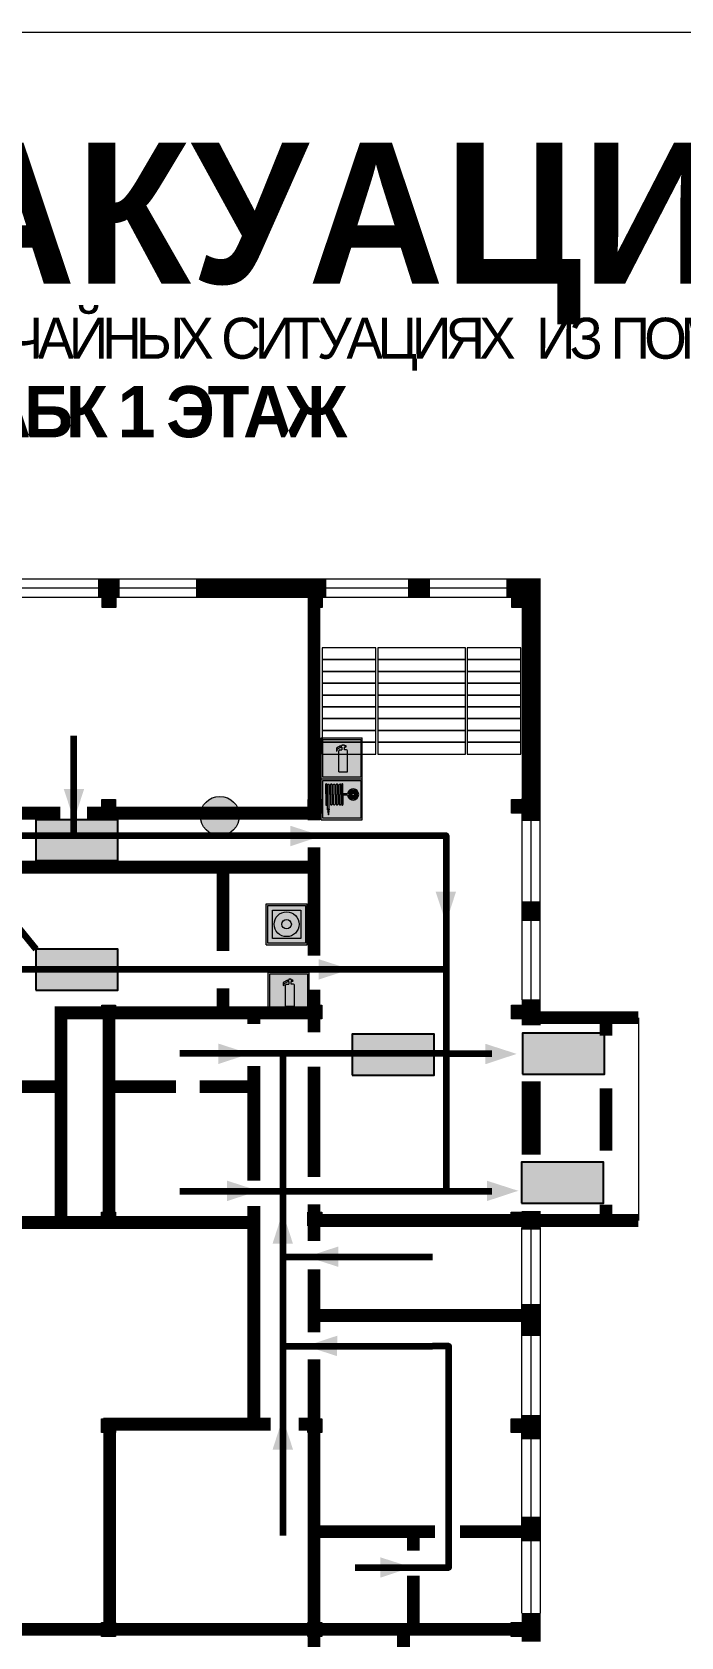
# Model space of a CAD drawing. Header units: millimetres. Extents: x 13810 to 67229, y 12374 to 21950.
# Drawn here: x 22025.2 to 22126.5, y 15481.7 to 15732.4 of the extents above; entities that cross this region are included whole.
import ezdxf

# ---------------------------------------------------------------- set-up
doc = ezdxf.new("R2010")
doc.units = ezdxf.units.MM
doc.layers.add('План_Штампы', color=7, linetype='Continuous')
doc.styles.add('обычный', font='arial.ttf')

# ---------------------------------------------------------------- blocks, each defined once
blk = doc.blocks.new('A$C7B4425F7')
at = {"true_color": 0xffffff}
blk.add_hatch(color=7, dxfattribs=at).paths.add_polyline_path([(0, 0), (-16, 0), (-16, -8), (0, -8)])
h = blk.add_hatch(color=126)
h.paths.add_polyline_path([(-0.2, -0.2), (-15.8, -0.2), (-15.8, -7.8), (-0.2, -7.8)])
h.paths.add_polyline_path([(-11.76, -2.03), (-11.76, -3.66), (-11.17, -3.66, -0.568275), (-11.17, -6.18), (-12.58, -6.18), (-12.58, -2.03)], flags=16)
h.paths.add_polyline_path([(-13.33, -4.12, -0.495768), (-13.59, -6.18), (-15.03, -6.18), (-15.03, -2.03), (-13.59, -2.03, -0.487973)], flags=16)
h.paths.add_polyline_path([(-10.25, -2.03), (-9.48, -2.03), (-9.48, -6.18), (-10.25, -6.18)], flags=16)
h.paths.add_polyline_path([(-13.84, -3.69), (-14.24, -3.69), (-14.24, -3.03), (-13.9, -3.03, -0.692621)], flags=0)
h.paths.add_polyline_path([(-9.15, -2.03), (-8.4, -2.03), (-8.04, -3.07), (-7.68, -2.03), (-6.93, -2.03), (-7.64, -4.1), (-6.93, -6.18), (-7.68, -6.18), (-8.04, -5.14), (-8.4, -6.18), (-9.15, -6.18), (-8.44, -4.1)], flags=16)
h.paths.add_polyline_path([(-11.76, -4.46), (-11.42, -4.46, -0.692621), (-11.36, -5.12), (-11.76, -5.12)], flags=0)
h.paths.add_polyline_path([(-13.9, -5.2), (-14.24, -5.2), (-14.24, -4.55), (-13.84, -4.55, -0.708038)], flags=0)
edge = h.paths.add_edge_path(flags=16)
edge.add_ellipse((-5.51, -4.08), major_axis=(0, 2.05), ratio=0.586184, start_angle=0, end_angle=360)
edge = h.paths.add_edge_path(flags=0)
edge.add_ellipse((-5.51, -4.08), major_axis=(0, 1.14), ratio=0.454828, start_angle=0, end_angle=360)
h.paths.add_polyline_path([(-4.13, -4.96, 0.377264), (-3.48, -4.52, 0.0555), (-3.16, -2.03), (-1.66, -2.03), (-1.66, -4.96), (-0.96, -4.96), (-0.96, -7.01), (-1.75, -7.01), (-1.75, -6.18), (-3.3, -6.18), (-3.3, -7.02), (-4.13, -7.02)], flags=16)
h.paths.add_polyline_path([(-2.73, -2.91), (-2.28, -2.91), (-2.28, -4.96), (-3.05, -4.96, 0.079136)], flags=0)
at = {"color": 126}
blk.add_lwpolyline([(-16, -8), (0, -8), (0, 0), (-16, 0)], close=True, dxfattribs=at)
blk = doc.blocks.new('A$C32E8229D')
at = {"true_color": 0xffffff}
blk.add_hatch(color=7, dxfattribs=at).paths.add_polyline_path([(0, 0), (0, -8), (16, -8), (16, 0)])
h = blk.add_hatch(color=126)
h.paths.add_polyline_path([(0.2, -0.2), (15.8, -0.2), (15.8, -7.8), (0.2, -7.8)])
h.paths.add_polyline_path([(13.49, -2.05), (12.08, -2.05), (11.37, -2.63, 0.162397), (11.29, -2.84), (11.29, -3.63), (10.35, -3.63), (10.35, -4.05), (11.68, -4.05), (11.68, -3.48), (12.26, -4.28), (11.29, -5.1), (11.29, -6.78), (11.85, -6.78), (11.85, -5.44), (12.8, -4.64), (12.8, -5.94), (14.46, -5.94), (14.46, -5.39), (13.45, -5.39), (13.45, -3.97), (12.46, -2.59), (13.15, -2.59), (13.69, -3.34), (14.18, -3)], flags=16)
h.paths.add_polyline_path([(10.74, -1.82, 1), (11.8, -1.82, 1)], flags=16)
h.paths.add_polyline_path([(9.39, -3.59), (5.99, -3.59), (6.56, -3.03), (5.91, -3.03), (5.1, -3.83), (5.91, -4.64), (6.56, -4.64), (5.99, -4.09), (9.39, -4.09)], flags=16)
h.paths.add_polyline_path([(4.29, -1.08), (1.72, -1.08), (1.72, -6.6), (4.29, -6.6)], flags=16)
at = {"color": 126}
blk.add_lwpolyline([(16, -8), (0, -8), (0, 0), (16, 0)], close=True, dxfattribs=at)
blk = doc.blocks.new('A$C54414219')
at = {"true_color": 0xffffff}
h = blk.add_hatch(color=7, dxfattribs=at)
h.paths.add_polyline_path([(2.39, -9.45), (2.39, -18.3), (11.23, -18.3), (11.23, -9.45)], flags=0)
h.paths.add_polyline_path([(10.71, -13.87, -1), (2.92, -13.87, -1)], flags=0)
h.paths.add_polyline_path([(8.3, -13.87, -1), (5.33, -13.87, -1)], flags=0)
h.paths.add_polyline_path([(0.41, -7.47), (0.41, -20.27), (13.21, -20.27), (13.21, -7.47)])
h.paths.add_polyline_path([(0.92, -19.77), (12.71, -19.77), (12.71, -7.98), (0.92, -7.98)], flags=16)
h.paths.add_polyline_path([(11.23, -9.45), (11.23, -18.3), (2.39, -18.3), (2.39, -9.45)], flags=0)
at = {"lineweight": 5}
h = blk.add_hatch(color=242, dxfattribs=at)
h.paths.add_polyline_path([(12.71, -7.98), (0.92, -7.98), (0.92, -19.77), (12.71, -19.77)])
h.paths.add_polyline_path([(11.23, -18.3), (2.39, -18.3), (2.39, -9.45), (11.23, -9.45)], flags=16)
h.paths.add_polyline_path([(10.71, -13.87, -1), (2.92, -13.87, -1)], flags=0)
h.paths.add_polyline_path([(8.3, -13.87, -1), (5.33, -13.87, -1)], flags=0)
at = {"true_color": 0xffffff}
h = blk.add_hatch(color=7, dxfattribs=at)
h.paths.add_polyline_path([(2.39, -9.45), (2.39, -18.3), (11.23, -18.3), (11.23, -9.45)])
h.paths.add_polyline_path([(10.71, -13.87, -1), (2.92, -13.87, -1)], flags=16)
h.paths.add_polyline_path([(8.3, -13.87, -1), (5.33, -13.87, -1)], flags=0)
at = {"lineweight": 5}
h = blk.add_hatch(color=242, dxfattribs=at)
h.paths.add_polyline_path([(2.92, -13.87, 1), (10.71, -13.87, 1)])
h.paths.add_polyline_path([(8.3, -13.87, -1), (5.33, -13.87, -1)], flags=16)
at = {"color": 242, "lineweight": 5}
for p, q in [((0.41, -20.27), (0.41, -7.47)), ((0.41, -7.47), (13.21, -7.47)), ((0.41, -7.47), (13.21, -7.47)), ((13.21, -20.27), (13.21, -7.47)), ((0.41, -20.27), (13.21, -20.27))]:
    blk.add_line(p, q, dxfattribs=at)
for points in [[(0.92, -7.98), (12.71, -7.98), (12.71, -19.77), (0.92, -19.77)], [(2.39, -9.45), (11.23, -9.45), (11.23, -18.3), (2.39, -18.3)]]:
    blk.add_lwpolyline(points, close=True, dxfattribs=at)
for radius in [3.89, 1.49]:
    blk.add_circle((6.81, -13.87), radius, dxfattribs=at)
blk = doc.blocks.new('A$C3AD82952')
at = {"true_color": 0xf5f5ff}
h = blk.add_hatch(color=7, dxfattribs=at)
h.dxf.hatch_style = 1
h.paths.add_polyline_path([(8.21, 8.73, 0.414214), (7.89, 9.05), (7.22, 9.05), (7.22, 9.92), (7.59, 9.92, 1), (7.57, 10.36), (7.22, 10.36), (7.22, 10.6), (6.43, 10.6), (6.43, 10.36), (6.01, 10.36), (4.74, 9.59), (4.74, 8.69), (4.98, 8.73), (4.98, 9.26), (6.12, 9.91), (6.43, 9.91), (6.43, 9.05), (5.76, 9.05, 0.414214), (5.44, 8.73), (5.44, 2.2), (8.21, 2.2)], flags=0)
h.paths.add_polyline_path([(12.8, 12.8), (0, 12.8), (0, 0), (12.8, 0)])
h.paths.add_polyline_path([(0.51, 12.29), (12.29, 12.29), (12.29, 0.51), (0.51, 0.51)], flags=16)
h.paths.add_polyline_path([(4.74, 9.59), (6.01, 10.36), (6.43, 10.36), (6.43, 10.6), (7.22, 10.6), (7.22, 10.36), (7.59, 10.36, -0.94586), (7.59, 9.92), (7.22, 9.92), (7.22, 9.05), (7.89, 9.05, -0.414214), (8.21, 8.73), (8.21, 2.2), (5.44, 2.2), (5.44, 8.73, -0.414214), (5.76, 9.05), (6.43, 9.05), (6.43, 9.91), (6.12, 9.91), (4.98, 9.26), (4.98, 8.73), (4.74, 8.69)], flags=0)
h = blk.add_hatch(color=242)
h.dxf.hatch_style = 1
h.paths.add_polyline_path([(12.29, 12.29), (0.51, 12.29), (0.51, 0.51), (12.29, 0.51)])
h.paths.add_polyline_path([(4.74, 8.69), (4.74, 9.59), (6.01, 10.36), (6.43, 10.36), (6.43, 10.6), (7.22, 10.6), (7.22, 10.36), (7.59, 10.36, -0.94586), (7.59, 9.92), (7.22, 9.92), (7.22, 9.05), (7.89, 9.05, -0.414214), (8.21, 8.73), (8.21, 2.2), (5.44, 2.2), (5.44, 8.73, -0.414214), (5.76, 9.05), (6.43, 9.05), (6.43, 9.91), (6.12, 9.91), (4.98, 9.26), (4.98, 8.73)], flags=16)
h = blk.add_hatch(color=7, dxfattribs=at)
h.dxf.hatch_style = 1
h.paths.add_polyline_path([(8.21, 8.73, 0.414214), (7.89, 9.05), (7.22, 9.05), (7.22, 9.92), (7.59, 9.92, 1), (7.57, 10.36), (7.22, 10.36), (7.22, 10.6), (6.43, 10.6), (6.43, 10.36), (6.01, 10.36), (4.74, 9.59), (4.74, 8.69), (4.98, 8.73), (4.98, 9.26), (6.12, 9.91), (6.43, 9.91), (6.43, 9.05), (5.76, 9.05, 0.414214), (5.44, 8.73), (5.44, 2.2), (8.21, 2.2)])
at = {"color": 242, "lineweight": 5}
for p, q in [((0, 0), (0, 12.8)), ((0, 12.8), (12.8, 12.8)), ((6.01, 10.36), (4.74, 9.59)), ((6.01, 10.36), (6.43, 10.36)), ((7.22, 10.6), (6.43, 10.6)), ((6.43, 10.6), (6.43, 10.36)), ((7.22, 10.36), (7.22, 10.6)), ((7.59, 10.36), (7.22, 10.36)), ((12.8, 0), (12.8, 12.8)), ((4.74, 9.59), (4.74, 8.69)), ((4.74, 8.69), (4.98, 8.73)), ((4.98, 9.26), (6.12, 9.91)), ((4.98, 8.73), (4.98, 9.26)), ((5.44, 2.2), (5.44, 8.73)), ((5.76, 9.05), (6.43, 9.05)), ((6.12, 9.91), (6.43, 9.91)), ((6.43, 9.91), (6.43, 9.05)), ((7.22, 9.05), (7.22, 9.92)), ((7.59, 9.92), (7.22, 9.92)), ((7.89, 9.05), (7.22, 9.05)), ((8.21, 2.2), (8.21, 8.73)), ((0, 0), (12.8, 0)), ((5.44, 2.2), (8.21, 2.2))]:
    blk.add_line(p, q, dxfattribs=at)
blk.add_lwpolyline([(0.51, 12.29), (12.29, 12.29), (12.29, 0.51), (0.51, 0.51)], close=True, dxfattribs=at)
for centre, radius, start, end in [((7.58, 10.14), 0.223, 273.1875, 86.8125), ((5.76, 8.73), 0.32, 90, 180), ((7.89, 8.73), 0.32, 0, 90)]:
    blk.add_arc(centre, radius, start, end, dxfattribs=at)
blk = doc.blocks.new('A$C37112FD5')
at = {"true_color": 0xf5f5ff}
h = blk.add_hatch(color=7, dxfattribs=at)
h.dxf.hatch_style = 1
h.paths.add_polyline_path([(12.8, -7.4), (0, -7.4), (0, -20.2), (12.8, -20.2)])
h.paths.add_polyline_path([(12.29, -7.91), (12.29, -19.69), (0.51, -19.69), (0.51, -7.91)], flags=16)
h.paths.add_polyline_path([(4.98, -9.04, -0.42597), (5.17, -9.22), (5.17, -12.25), (5.17, -15.29, -0.432244), (4.98, -15.47), (4.83, -15.47, -0.42597), (4.64, -15.29), (4.64, -12.25), (4.64, -9.22, -0.432244), (4.83, -9.04)], flags=0)
h.paths.add_polyline_path([(4.28, -9.22), (4.28, -12.25), (4.28, -15.29, -0.432244), (4.09, -15.47), (3.94, -15.47, -0.42597), (3.75, -15.29), (3.75, -12.25), (3.75, -9.22, -0.432244), (3.94, -9.04), (4.09, -9.04, -0.42597)], flags=0)
h.paths.add_polyline_path([(5.72, -9.04), (5.87, -9.04, -0.42597), (6.06, -9.22), (6.06, -12.25), (6.06, -15.29, -0.432244), (5.87, -15.47), (5.72, -15.47, -0.42597), (5.53, -15.29), (5.53, -12.25), (5.53, -9.22, -0.432244)], flags=0)
h.paths.add_polyline_path([(6.42, -8.9), (6.5, -8.9, -0.42597), (6.69, -9.08), (6.69, -12.03), (8.21, -12.03, -15.824349), (8.21, -12.47), (6.69, -12.47), (6.69, -15.42, -0.432244), (6.5, -15.6), (6.42, -15.6)], flags=0)
h.paths.add_polyline_path([(3.39, -9.22), (3.39, -12.25), (3.39, -15.29, -0.432244), (3.2, -15.47), (3.05, -15.47, -0.42597), (2.85, -15.29), (2.85, -12.25), (2.85, -9.22, -0.432244), (3.05, -9.04), (3.2, -9.04, -0.42597)], flags=0)
h.paths.add_polyline_path([(2.5, -9.22), (2.5, -16.71), (1.96, -16.71), (1.96, -9.22, -0.432244), (2.15, -9.04), (2.31, -9.04, -0.42597)], flags=0)
h.paths.add_polyline_path([(1.61, -8.9), (1.61, -15.6), (1.57, -15.6, -0.42597), (1.37, -15.42), (1.37, -12.03), (1.37, -9.09, -0.432244), (1.57, -8.9)], flags=0)
h.paths.add_polyline_path([(9.76, -10.81), (9.76, -12.03), (8.49, -12.03, -0.336371)], flags=0)
h.paths.add_polyline_path([(8.49, -12.47), (9.76, -12.47), (9.76, -13.7, -0.336371)], flags=0)
h.paths.add_polyline_path([(10.11, -10.81, -0.336371), (11.38, -12.03), (10.11, -12.03)], flags=0)
h.paths.add_polyline_path([(10.11, -12.47), (11.38, -12.47, -0.336371), (10.11, -13.7)], flags=0)
h.paths.add_polyline_path([(2.5, -16.84), (2.5, -17.05), (1.97, -17.05), (1.97, -16.84)], flags=0)
h.paths.add_polyline_path([(2.5, -17.24, -0.033778), (2.24, -18.6, -0.033778), (1.97, -17.24)], flags=0)
h = blk.add_hatch(color=242)
h.dxf.hatch_style = 1
h.paths.add_polyline_path([(12.29, -7.91), (0.51, -7.91), (0.51, -19.69), (12.29, -19.69)])
h.paths.add_polyline_path([(6.42, -15.6), (6.42, -8.9), (6.5, -8.9, -0.42597), (6.69, -9.08), (6.69, -12.03), (8.21, -12.03, -15.824349), (8.21, -12.47), (6.69, -12.47), (6.69, -15.42, -0.432244), (6.5, -15.6)], flags=16)
h.paths.add_polyline_path([(5.87, -15.47), (5.72, -15.47, -0.42597), (5.53, -15.29), (5.53, -12.25), (5.53, -9.22, -0.432244), (5.72, -9.04), (5.87, -9.04, -0.42597), (6.06, -9.22), (6.06, -12.25), (6.06, -15.29, -0.432244)], flags=16)
h.paths.add_polyline_path([(4.98, -15.47), (4.83, -15.47, -0.42597), (4.64, -15.29), (4.64, -12.25), (4.64, -9.22, -0.432244), (4.83, -9.04), (4.98, -9.04, -0.42597), (5.17, -9.22), (5.17, -12.25), (5.17, -15.29, -0.432244)], flags=16)
h.paths.add_polyline_path([(4.09, -15.47), (3.94, -15.47, -0.42597), (3.75, -15.29), (3.75, -12.25), (3.75, -9.22, -0.432244), (3.94, -9.04), (4.09, -9.04, -0.42597), (4.28, -9.22), (4.28, -12.25), (4.28, -15.29, -0.432244)], flags=16)
h.paths.add_polyline_path([(3.2, -15.47), (3.05, -15.47, -0.42597), (2.85, -15.29), (2.85, -12.25), (2.85, -9.22, -0.432244), (3.05, -9.04), (3.2, -9.04, -0.42597), (3.39, -9.22), (3.39, -12.25), (3.39, -15.29, -0.432244)], flags=16)
h.paths.add_polyline_path([(2.5, -17.05), (1.97, -17.05), (1.97, -16.84), (2.5, -16.84)], flags=16)
h.paths.add_polyline_path([(2.5, -17.24, -0.033778), (2.24, -18.6, -0.033778), (1.97, -17.24)], flags=16)
h.paths.add_polyline_path([(2.5, -16.71), (1.96, -16.71), (1.96, -9.22, -0.432244), (2.15, -9.04), (2.31, -9.04, -0.42597), (2.5, -9.22)], flags=16)
h.paths.add_polyline_path([(1.61, -15.6), (1.57, -15.6, -0.42597), (1.37, -15.42), (1.37, -12.03), (1.37, -9.09, -0.432244), (1.57, -8.9), (1.61, -8.9)], flags=16)
h.paths.add_polyline_path([(8.49, -12.47), (9.76, -12.47), (9.76, -13.7, -0.336371)], flags=0)
h.paths.add_polyline_path([(10.11, -13.7), (10.11, -12.47), (11.38, -12.47, -0.336371)], flags=0)
h.paths.add_polyline_path([(8.49, -12.03, -0.336371), (9.76, -10.81), (9.76, -12.03)], flags=0)
h.paths.add_polyline_path([(10.11, -12.03), (10.11, -10.81, -0.336371), (11.38, -12.03)], flags=0)
h = blk.add_hatch(color=7, dxfattribs=at)
h.dxf.hatch_style = 1
h.paths.add_polyline_path([(1.61, -8.9), (1.57, -8.9, 0.432244), (1.37, -9.09), (1.37, -12.03), (1.37, -15.42, 0.42597), (1.57, -15.6), (1.61, -15.6)])
h.paths.add_polyline_path([(2.5, -9.22, 0.42597), (2.31, -9.04), (2.15, -9.04, 0.432244), (1.96, -9.22), (1.96, -16.71), (2.5, -16.71)])
h.paths.add_polyline_path([(2.5, -16.84), (1.97, -16.84), (1.97, -17.05), (2.5, -17.05)])
h.paths.add_polyline_path([(2.5, -17.24), (1.97, -17.24, 0.033778), (2.24, -18.6, 0.033778)])
h.paths.add_polyline_path([(3.39, -12.25), (3.39, -9.22, 0.42597), (3.2, -9.04), (3.05, -9.04, 0.432244), (2.85, -9.22), (2.85, -12.25), (2.85, -15.29, 0.42597), (3.05, -15.47), (3.2, -15.47, 0.432244), (3.39, -15.29)])
h.paths.add_polyline_path([(4.28, -12.25), (4.28, -9.22, 0.42597), (4.09, -9.04), (3.94, -9.04, 0.432244), (3.75, -9.22), (3.75, -12.25), (3.75, -15.29, 0.42597), (3.94, -15.47), (4.09, -15.47, 0.432244), (4.28, -15.29)])
h.paths.add_polyline_path([(5.17, -12.25), (5.17, -9.22, 0.42597), (4.98, -9.04), (4.83, -9.04, 0.432244), (4.64, -9.22), (4.64, -12.25), (4.64, -15.29, 0.42597), (4.83, -15.47), (4.98, -15.47, 0.432244), (5.17, -15.29)])
h.paths.add_polyline_path([(6.06, -12.25), (6.06, -9.22, 0.42597), (5.87, -9.04), (5.72, -9.04, 0.432244), (5.53, -9.22), (5.53, -12.25), (5.53, -15.29, 0.42597), (5.72, -15.47), (5.87, -15.47, 0.432244), (6.06, -15.29)])
h.paths.add_polyline_path([(6.69, -12.47), (8.21, -12.47, 15.824349), (8.21, -12.03), (6.69, -12.03), (6.69, -9.08, 0.42597), (6.5, -8.9), (6.42, -8.9), (6.42, -15.6), (6.5, -15.6, 0.432244), (6.69, -15.42)])
h.paths.add_polyline_path([(8.49, -12.47), (9.76, -12.47), (9.76, -13.7, -0.336371)], flags=16)
h.paths.add_polyline_path([(8.49, -12.03, -0.336371), (9.76, -10.81), (9.76, -12.03)], flags=16)
h.paths.add_polyline_path([(10.11, -12.47), (11.38, -12.47, -0.336371), (10.11, -13.7)], flags=16)
h.paths.add_polyline_path([(10.11, -12.03), (10.11, -10.81, -0.336371), (11.38, -12.03)], flags=16)
h = blk.add_hatch(color=242)
h.dxf.hatch_style = 1
h.paths.add_polyline_path([(9.76, -10.81, 0.336371), (8.49, -12.03), (9.76, -12.03)])
h.paths.add_polyline_path([(10.11, -10.81), (10.11, -12.03), (11.38, -12.03, 0.336371)])
h.paths.add_polyline_path([(11.38, -12.47), (10.11, -12.47), (10.11, -13.7, 0.336371)])
h.paths.add_polyline_path([(9.76, -12.47), (8.49, -12.47, 0.336371), (9.76, -13.7)])
at = {"color": 242, "lineweight": 5}
for p, q in [((0, -20.2), (0, -7.4)), ((0, -7.4), (12.8, -7.4)), ((1.37, -12.03), (1.37, -9.08)), ((1.57, -8.9), (1.61, -8.9)), ((1.61, -8.9), (1.61, -15.6)), ((1.96, -16.71), (1.96, -9.22)), ((2.15, -9.04), (2.31, -9.04)), ((2.5, -16.71), (2.5, -9.22)), ((2.85, -12.25), (2.85, -9.22)), ((3.05, -9.04), (3.2, -9.04)), ((3.39, -12.25), (3.39, -9.22)), ((3.75, -12.25), (3.75, -9.22)), ((3.94, -9.04), (4.09, -9.04)), ((4.28, -12.25), (4.28, -9.22)), ((4.64, -12.25), (4.64, -9.22)), ((4.83, -9.04), (4.98, -9.04)), ((5.17, -12.25), (5.17, -9.22)), ((5.53, -12.25), (5.53, -9.22)), ((5.72, -9.04), (5.87, -9.04)), ((6.06, -12.25), (6.06, -9.22)), ((6.42, -8.9), (6.42, -15.6)), ((6.5, -8.9), (6.42, -8.9)), ((6.69, -12.03), (6.69, -9.08)), ((12.8, -20.2), (12.8, -7.4)), ((1.37, -12.03), (1.37, -15.42)), ((2.85, -12.25), (2.85, -15.29)), ((3.39, -12.25), (3.39, -15.29)), ((3.75, -12.25), (3.75, -15.29)), ((4.28, -12.25), (4.28, -15.29)), ((4.64, -12.25), (4.64, -15.29)), ((5.17, -12.25), (5.17, -15.29)), ((5.53, -12.25), (5.53, -15.29)), ((6.06, -12.25), (6.06, -15.29)), ((8.21, -12.03), (6.69, -12.03)), ((8.21, -12.47), (6.69, -12.47)), ((6.69, -12.47), (6.69, -15.42)), ((9.76, -12.03), (8.49, -12.03)), ((9.76, -12.47), (8.49, -12.47)), ((9.76, -10.81), (9.76, -12.03)), ((9.76, -12.47), (9.76, -13.7)), ((10.11, -10.81), (10.11, -12.03)), ((11.38, -12.03), (10.11, -12.03)), ((11.38, -12.47), (10.11, -12.47)), ((10.11, -12.47), (10.11, -13.7)), ((1.57, -15.6), (1.61, -15.6)), ((1.96, -16.71), (2.5, -16.71)), ((1.97, -16.84), (2.5, -16.84)), ((1.97, -17.05), (1.97, -16.84)), ((2.5, -17.05), (1.97, -17.05)), ((1.97, -17.24), (2.5, -17.24)), ((2.5, -16.84), (2.5, -17.05)), ((3.05, -15.47), (3.2, -15.47)), ((3.94, -15.47), (4.09, -15.47)), ((4.83, -15.47), (4.98, -15.47)), ((5.72, -15.47), (5.87, -15.47)), ((6.42, -15.6), (6.5, -15.6)), ((0, -20.2), (12.8, -20.2))]:
    blk.add_line(p, q, dxfattribs=at)
blk.add_lwpolyline([(0.51, -7.91), (12.29, -7.91), (12.29, -19.69), (0.51, -19.69)], close=True, dxfattribs=at)
for centre, radius, start, end in [((1.56, -9.09), 0.182, 87.1027, 180.6071), ((2.15, -9.22), 0.182, 87.1027, 180.6071), ((2.32, -9.22), 0.182, 359.3929, 92.8973), ((3.04, -9.22), 0.182, 87.1027, 180.6071), ((3.21, -9.22), 0.182, 359.3929, 92.8973), ((3.93, -9.22), 0.182, 87.1027, 180.6071), ((4.1, -9.22), 0.182, 359.3929, 92.8973), ((4.82, -9.22), 0.182, 87.1027, 180.6071), ((4.99, -9.22), 0.182, 359.3929, 92.8973), ((5.71, -9.22), 0.182, 87.1027, 180.6071), ((5.88, -9.22), 0.182, 359.3929, 92.8973), ((6.51, -9.09), 0.182, 359.3929, 92.8973), ((9.93, -12.25), 1.74, 187.2319, 172.7681), ((9.93, -12.25), 1.46, 96.9927, 171.3585), ((9.93, -12.25), 1.46, 188.6415, 263.0073), ((9.93, -12.25), 1.46, 8.6415, 83.0073), ((9.93, -12.25), 1.46, 276.9927, 351.3585), ((1.56, -15.42), 0.182, 179.3929, 272.8973), ((12.17, -15.98), 10.27, 187.041, 194.7793), ((-7.7, -15.98), 10.27, 345.2207, 352.959), ((3.04, -15.29), 0.182, 179.3929, 272.8973), ((3.21, -15.29), 0.182, 267.1027, 0.6071), ((3.93, -15.29), 0.182, 179.3929, 272.8973), ((4.1, -15.29), 0.182, 267.1027, 0.6071), ((4.82, -15.29), 0.182, 179.3929, 272.8973), ((4.99, -15.29), 0.182, 267.1027, 0.6071), ((5.71, -15.29), 0.182, 179.3929, 272.8973), ((5.88, -15.29), 0.182, 267.1027, 0.6071), ((6.51, -15.42), 0.182, 267.1027, 0.6071)]:
    blk.add_arc(centre, radius, start, end, dxfattribs=at)
blk = doc.blocks.new('A$C7B8C2D5B')
at = {"lineweight": 0}
h = blk.add_hatch(color=5, dxfattribs=at)
h.dxf.hatch_style = 1
h.paths.add_polyline_path([(1.4, -3.02, 1), (-2.11, -3.02, 1)])
at = {"color": 5, "lineweight": 0}
blk.add_circle((-0.36, -3.02), 1.75, dxfattribs=at)

msp = doc.modelspace()

# ---------------------------------------------------------------- hatches: boundary and pattern name
at = {"lineweight": 0}
h = msp.add_hatch(color=256, dxfattribs=at)
h.dxf.hatch_style = 1
h.paths.add_polyline_path([(22038.27, 15644.65), (22036.12, 15644.65), (22036.12, 15642.49), (22038.27, 15642.49)])
h = msp.add_hatch(color=256, dxfattribs=at)
h.dxf.hatch_style = 1
h.paths.add_polyline_path([(22070.48, 15644.65), (22068.33, 15644.65), (22068.33, 15642.49), (22070.48, 15642.49)])
h = msp.add_hatch(color=256, dxfattribs=at)
h.dxf.hatch_style = 1
h.paths.add_polyline_path([(22102.22, 15644.65), (22100.06, 15644.65), (22100.06, 15642.49), (22102.22, 15642.49)])
h = msp.add_hatch(color=256, dxfattribs=at)
h.dxf.hatch_style = 1
h.paths.add_polyline_path([(22038.23, 15612.54), (22036.07, 15612.54), (22036.07, 15610.38), (22038.23, 15610.38)])
h = msp.add_hatch(color=256, dxfattribs=at)
h.dxf.hatch_style = 1
h.paths.add_polyline_path([(22070.44, 15612.54), (22068.28, 15612.54), (22068.28, 15610.38), (22070.44, 15610.38)])
h = msp.add_hatch(color=256, dxfattribs=at)
h.dxf.hatch_style = 1
h.paths.add_polyline_path([(22102.17, 15612.54), (22100.02, 15612.54), (22100.02, 15610.38), (22102.17, 15610.38)])
h = msp.add_hatch(color=256, dxfattribs=at)
h.dxf.hatch_style = 1
h.paths.add_polyline_path([(22038.22, 15580.42), (22036.07, 15580.42), (22036.07, 15578.27), (22038.22, 15578.27)])
h = msp.add_hatch(color=256, dxfattribs=at)
h.dxf.hatch_style = 1
h.paths.add_polyline_path([(22070.43, 15580.42), (22068.27, 15580.42), (22068.27, 15578.27), (22070.43, 15578.27)])
h = msp.add_hatch(color=256, dxfattribs=at)
h.dxf.hatch_style = 1
h.paths.add_polyline_path([(22102.17, 15580.42), (22100.01, 15580.42), (22100.01, 15578.27), (22102.17, 15578.27)])
h = msp.add_hatch(color=256, dxfattribs=at)
h.dxf.hatch_style = 1
h.paths.add_polyline_path([(22038.2, 15548.1), (22036.04, 15548.1), (22036.04, 15545.94), (22038.2, 15545.94)])
h = msp.add_hatch(color=256, dxfattribs=at)
h.dxf.hatch_style = 1
h.paths.add_polyline_path([(22070.41, 15548.1), (22068.25, 15548.1), (22068.25, 15545.94), (22070.41, 15545.94)])
h = msp.add_hatch(color=256, dxfattribs=at)
h.dxf.hatch_style = 1
h.paths.add_polyline_path([(22102.14, 15548.1), (22099.98, 15548.1), (22099.98, 15545.94), (22102.14, 15545.94)])
h = msp.add_hatch(color=256, dxfattribs=at)
h.dxf.hatch_style = 1
h.paths.add_polyline_path([(22038.2, 15515.82), (22036.04, 15515.82), (22036.04, 15513.66), (22038.2, 15513.66)])
h = msp.add_hatch(color=256, dxfattribs=at)
h.dxf.hatch_style = 1
h.paths.add_polyline_path([(22070.41, 15515.82), (22068.25, 15515.82), (22068.25, 15513.66), (22070.41, 15513.66)])
h = msp.add_hatch(color=256, dxfattribs=at)
h.dxf.hatch_style = 1
h.paths.add_polyline_path([(22102.14, 15515.82), (22099.98, 15515.82), (22099.98, 15513.66), (22102.14, 15513.66)])
h = msp.add_hatch(color=256, dxfattribs=at)
h.dxf.hatch_style = 1
h.paths.add_polyline_path([(22038.2, 15483.99), (22036.04, 15483.99), (22036.04, 15481.83), (22038.2, 15481.83)])
h = msp.add_hatch(color=256, dxfattribs=at)
h.dxf.hatch_style = 1
h.paths.add_polyline_path([(22070.41, 15483.99), (22068.25, 15483.99), (22068.25, 15481.83), (22070.41, 15481.83)])
h = msp.add_hatch(color=256, dxfattribs=at)
h.dxf.hatch_style = 1
h.paths.add_polyline_path([(22102.14, 15483.99), (22099.98, 15483.99), (22099.98, 15481.83), (22102.14, 15481.83)])

# ---------------------------------------------------------------- linework, layer by layer
at = {"color": 126, "lineweight": 0, "true_color": 0x008754}
msp.add_lwpolyline([(21721.1, 15732.36), (22321.1, 15732.36), (22321.1, 15337.36), (21721.1, 15337.36)], close=True, dxfattribs=at)
at = {"lineweight": 0}
for points in [[(21910.59, 15647), (22101.54, 15647)], [(21910.53, 15644.14), (22101.49, 15644.14)], [(21910.63, 15645.58), (22101.58, 15645.58)], [(22101.69, 15581.21), (22101.69, 15612.67)], [(22103.11, 15581.29), (22103.11, 15612.75)], [(22104.52, 15581.15), (22104.52, 15612.6)], [(22119.83, 15578.44), (22119.83, 15546.77)], [(22101.64, 15485.45), (22101.64, 15545.69)], [(22103.11, 15485.48), (22103.11, 15545.72)], [(22104.57, 15485.45), (22104.57, 15545.69)]]:
    msp.add_lwpolyline(points, dxfattribs=at)
for points, const_width in [([(22035.5, 15645.58), (22038.87, 15645.58)], 3), ([(22050.78, 15645.58), (22071.11, 15645.58)], 3), ([(22069.2, 15609.25), (22069.2, 15645.42)], 2), ([(22083.9, 15645.58), (22087.33, 15645.58)], 3), ([(22099.24, 15645.58), (22103.11, 15645.58), (22103.11, 15609.16)], 3), ([(22004.95, 15610.38), (22029.63, 15610.38)], 2), ([(22033.79, 15610.38), (22069.2, 15610.38)], 2), ([(22069.2, 15588.14), (22069.2, 15605.05)], 2), ([(22004.95, 15601.95), (22069.2, 15601.95)], 2), ([(22103.11, 15596.6), (22103.11, 15593.54)], 3), ([(22069.2, 15576.14), (22069.2, 15582.84)], 2), ([(22103.11, 15581.29), (22103.11, 15577.25)], 3), ([(22029.71, 15567.67), (22029.71, 15579.21), (22069.2, 15579.21)], 2), ([(22037.22, 15579.21), (22037.22, 15546.46), (22029.71, 15546.46), (22059.81, 15546.46)], 2), ([(22059.81, 15579.21), (22059.81, 15577.46)], 2), ([(22103.46, 15578.44), (22119.83, 15578.44)], 2), ([(22114.78, 15578.44), (22114.78, 15575.64)], 2), ([(22059.81, 15570.9), (22059.81, 15552.99)], 2), ([(22069.2, 15553.56), (22069.2, 15570.82)], 2), ([(22017.74, 15557.58), (22017.74, 15567.67), (22029.71, 15567.67), (22029.71, 15546.46), (22017.74, 15546.46), (22017.74, 15553.47)], 2), ([(22037.22, 15567.67), (22047.68, 15567.67)], 2), ([(22059.81, 15567.67), (22051.35, 15567.67)], 2), ([(22103.11, 15568.51), (22103.11, 15557.08)], 3), ([(22114.78, 15567.43), (22114.78, 15557.68)], 2), ([(22059.81, 15549.05), (22059.81, 15514.96), (22062.43, 15514.96)], 2), ([(22069.2, 15543.57), (22069.2, 15549.29)], 2), ([(22103.11, 15548.24), (22103.11, 15545.34)], 3), ([(22114.78, 15546.77), (22114.78, 15549.27)], 2), ([(22119.83, 15546.77), (22069.2, 15546.77)], 2), ([(22069.2, 15529.33), (22069.2, 15539.13)], 2), ([(22103.11, 15533.73), (22103.11, 15528.74)], 3), ([(22069.2, 15531.94), (22102.69, 15531.94)], 2), ([(22069.2, 15480.14), (22069.2, 15525.07)], 2), ([(22059.81, 15514.96), (22037.32, 15514.96), (22037.32, 15482.79)], 2), ([(22069.2, 15514.96), (22066.82, 15514.96)], 2), ([(22103.11, 15516.4), (22103.11, 15512.59)], 3), ([(22103.11, 15500.51), (22103.11, 15496.65)], 3), ([(22069.2, 15498.17), (22088.07, 15498.17)], 2), ([(22084.71, 15498.17), (22084.71, 15495.19)], 2), ([(22092.02, 15498.17), (22102.88, 15498.17)], 2), ([(22084.71, 15482.94), (22084.71, 15491.32)], 2), ([(22103.11, 15485.48), (22103.11, 15481.01)], 3), ([(22002.48, 15482.94), (22103.42, 15482.94)], 2), ([(22083.18, 15482.94), (22083.18, 15447.12)], 2)]:
    msp.add_lwpolyline(points, dxfattribs=dict(at, const_width=const_width))
for points in [[(22036.12, 15644.65), (22038.27, 15644.65), (22038.27, 15642.49), (22036.12, 15642.49)], [(22068.33, 15644.65), (22070.48, 15644.65), (22070.48, 15642.49), (22068.33, 15642.49)], [(22100.06, 15644.65), (22102.22, 15644.65), (22102.22, 15642.49), (22100.06, 15642.49)], [(22070.46, 15634.37), (22078.87, 15634.37), (22078.87, 15636.21), (22070.46, 15636.21)], [(22079.17, 15634.37), (22092.83, 15634.37), (22092.83, 15636.21), (22079.17, 15636.21)], [(22093.1, 15634.37), (22101.51, 15634.37), (22101.51, 15636.21), (22093.1, 15636.21)], [(22070.46, 15632.52), (22078.87, 15632.52), (22078.87, 15634.37), (22070.46, 15634.37)], [(22079.17, 15632.52), (22092.83, 15632.52), (22092.83, 15634.37), (22079.17, 15634.37)], [(22093.1, 15632.52), (22101.51, 15632.52), (22101.51, 15634.37), (22093.1, 15634.37)], [(22070.46, 15630.68), (22078.87, 15630.68), (22078.87, 15632.52), (22070.46, 15632.52)], [(22079.17, 15630.68), (22092.83, 15630.68), (22092.83, 15632.52), (22079.17, 15632.52)], [(22093.1, 15630.68), (22101.51, 15630.68), (22101.51, 15632.52), (22093.1, 15632.52)], [(22070.46, 15628.83), (22078.87, 15628.83), (22078.87, 15630.68), (22070.46, 15630.68)], [(22070.46, 15626.99), (22078.87, 15626.99), (22078.87, 15628.83), (22070.46, 15628.83)], [(22079.17, 15628.83), (22092.83, 15628.83), (22092.83, 15630.68), (22079.17, 15630.68)], [(22079.17, 15626.99), (22092.83, 15626.99), (22092.83, 15628.83), (22079.17, 15628.83)], [(22093.1, 15628.83), (22101.51, 15628.83), (22101.51, 15630.68), (22093.1, 15630.68)], [(22093.1, 15626.99), (22101.51, 15626.99), (22101.51, 15628.83), (22093.1, 15628.83)], [(22070.46, 15625.15), (22078.87, 15625.15), (22078.87, 15626.99), (22070.46, 15626.99)], [(22079.17, 15625.15), (22092.83, 15625.15), (22092.83, 15626.99), (22079.17, 15626.99)], [(22093.1, 15625.15), (22101.51, 15625.15), (22101.51, 15626.99), (22093.1, 15626.99)], [(22070.46, 15623.3), (22078.87, 15623.3), (22078.87, 15625.15), (22070.46, 15625.15)], [(22079.17, 15623.3), (22092.83, 15623.3), (22092.83, 15625.15), (22079.17, 15625.15)], [(22093.1, 15623.3), (22101.51, 15623.3), (22101.51, 15625.15), (22093.1, 15625.15)], [(22070.46, 15621.46), (22078.87, 15621.46), (22078.87, 15623.3), (22070.46, 15623.3)], [(22070.46, 15619.62), (22078.87, 15619.62), (22078.87, 15621.46), (22070.46, 15621.46)], [(22079.17, 15621.46), (22092.83, 15621.46), (22092.83, 15623.3), (22079.17, 15623.3)], [(22079.17, 15619.62), (22092.83, 15619.62), (22092.83, 15621.46), (22079.17, 15621.46)], [(22093.1, 15621.46), (22101.51, 15621.46), (22101.51, 15623.3), (22093.1, 15623.3)], [(22093.1, 15619.62), (22101.51, 15619.62), (22101.51, 15621.46), (22093.1, 15621.46)], [(22036.07, 15612.54), (22038.23, 15612.54), (22038.23, 15610.38), (22036.07, 15610.38)], [(22068.28, 15612.54), (22070.44, 15612.54), (22070.44, 15610.38), (22068.28, 15610.38)], [(22100.02, 15612.54), (22102.17, 15612.54), (22102.17, 15610.38), (22100.02, 15610.38)], [(22036.07, 15580.42), (22038.22, 15580.42), (22038.22, 15578.27), (22036.07, 15578.27)], [(22068.27, 15580.42), (22070.43, 15580.42), (22070.43, 15578.27), (22068.27, 15578.27)], [(22100.01, 15580.42), (22102.17, 15580.42), (22102.17, 15578.27), (22100.01, 15578.27)], [(22036.04, 15548.1), (22038.2, 15548.1), (22038.2, 15545.94), (22036.04, 15545.94)], [(22068.25, 15548.1), (22070.41, 15548.1), (22070.41, 15545.94), (22068.25, 15545.94)], [(22099.98, 15548.1), (22102.14, 15548.1), (22102.14, 15545.94), (22099.98, 15545.94)], [(22036.04, 15515.82), (22038.2, 15515.82), (22038.2, 15513.66), (22036.04, 15513.66)], [(22068.25, 15515.82), (22070.41, 15515.82), (22070.41, 15513.66), (22068.25, 15513.66)], [(22099.98, 15515.82), (22102.14, 15515.82), (22102.14, 15513.66), (22099.98, 15513.66)], [(22036.04, 15483.99), (22038.2, 15483.99), (22038.2, 15481.83), (22036.04, 15481.83)], [(22068.25, 15483.99), (22070.41, 15483.99), (22070.41, 15481.83), (22068.25, 15481.83)], [(22099.98, 15483.99), (22102.14, 15483.99), (22102.14, 15481.83), (22099.98, 15481.83)]]:
    msp.add_lwpolyline(points, close=True, dxfattribs=at)
at = {"color": 126, "lineweight": 100, "true_color": 0x008754}
for points in [[(22031.74, 15606.88), (22031.74, 15622.46)], [(21997.98, 15614.42), (21997.98, 15599.67), (21997.98, 15606.88), (22089.83, 15606.88), (22089.83, 15572.84), (22096.99, 15572.84)], [(22009.04, 15598.03), (22018.51, 15598.03), (22025.78, 15589.17)], [(22011.84, 15586.04), (22089.83, 15586.04)], [(22089.83, 15572.84), (22048.26, 15572.84)], [(22064.34, 15572.84), (22064.34, 15497.58)], [(22089.83, 15572.84), (22089.83, 15551.35)], [(22048.26, 15551.35), (22096.99, 15551.35)], [(22064.34, 15541.1), (22087.68, 15541.1)], [(22064.34, 15527.16), (22087.68, 15527.16)], [(22075.65, 15492.6), (22090.25, 15492.6), (22090.25, 15527.16), (22087.68, 15527.16)]]:
    msp.add_lwpolyline(points, dxfattribs=at)
at = {"lineweight": 100, "const_width": 2}
for points in [[(22055.01, 15588.86), (22055.01, 15601.39)], [(22055.01, 15579.36), (22055.01, 15583.02)]]:
    msp.add_lwpolyline(points, dxfattribs=at)
at = {"layer": 'План_Штампы', "color": 126, "true_color": 0x008754}
for points in [[(22030.14, 15614.18), (22033.33, 15614.17), (22031.75, 15609.27)], [(22065.52, 15605.22), (22065.53, 15608.41), (22070.43, 15606.84)], [(22088.19, 15598.15), (22091.38, 15598.14), (22089.8, 15593.24)], [(22069.94, 15584.39), (22069.95, 15587.58), (22074.84, 15586.01)], [(22054.28, 15571.21), (22054.29, 15574.4), (22059.19, 15572.82)], [(22095.95, 15571.18), (22095.95, 15574.37), (22100.85, 15572.79)], [(22055.65, 15549.8), (22055.65, 15552.99), (22060.55, 15551.41)], [(22096.19, 15549.8), (22096.19, 15552.99), (22101.09, 15551.41)], [(22065.93, 15543.15), (22062.74, 15543.15), (22064.31, 15548.05)], [(22073.01, 15542.72), (22073.01, 15539.53), (22068.11, 15541.1)], [(22072.83, 15528.78), (22072.82, 15525.59), (22067.93, 15527.17)], [(22065.94, 15511), (22062.75, 15511.01), (22064.32, 15515.91)], [(22079.54, 15490.99), (22079.55, 15494.18), (22084.45, 15492.61)]]:
    msp.add_solid(points, dxfattribs=at)

# ---------------------------------------------------------------- block references
for name, p, xscale, yscale, zscale in [('A$C3AD82952', (22070.35, 15615.73), 0.5, 0.5, 0.5), ('A$C37112FD5', (22070.35, 15619.43), 0.4999987203627825, 0.4999987203627825, 0.4999987203627825), ('A$C7B8C2D5B', (22055.14, 15615.22), 1.741935482621193, 1.741935482621193, 1.741935482621193), ('A$C54414219', (22061.52, 15599.98), 0.5, 0.5, 0.5), ('A$C3AD82952', (22062.05, 15579.15), 0.5, 0.5, 0.5)]:
    msp.add_blockref(name, p, dxfattribs=dict(xscale=xscale, yscale=yscale, zscale=zscale))
at = {"layer": 'План_Штампы', "color": 126, "true_color": 0x008754, "xscale": -0.8, "yscale": 0.8, "zscale": 0.8}
for p in [(22038.58, 15609.37), (22038.58, 15589.17), (22087.96, 15575.87)]:
    msp.add_blockref('A$C32E8229D', p, dxfattribs=at)
at = {"layer": 'План_Штампы', "xscale": 0.8, "yscale": 0.8, "zscale": 0.8}
for p in [(22114.56, 15576.03), (22114.38, 15555.9)]:
    msp.add_blockref('A$C7B4425F7', p, dxfattribs=at)

# ---------------------------------------------------------------- texts
at = {"lineweight": 0, "insert": (21876.13, 15715.1), "char_height": 22, "width": 493.8901, "attachment_point": 1, "style": 'обычный'}
msp.add_mtext('{\\fProxima Nova Rg|b1|i0|c204|p2;ПЛАН ЭВАКУАЦИИ}', dxfattribs=at)
at = {"color": 0, "lineweight": 0, "insert": (22027.23, 15687.93), "char_height": 8, "width": 449.2158, "attachment_point": 5, "style": 'обычный'}
msp.add_mtext('{\\fArial Black|b1|i0|c204|p34;\\H2x;\\T0.85;  \\fArial Narrow|b0|i0|c204|p34;\\H0.8x;\\W0.9;\\P\\fProxima Nova Rg|b0|i0|c204|p2;\\H0.5x;\\W1;\\C256;ПРИ ПОЖАРЕ  ИЛИ ДРУГИХ ЧРЕЗВЫЧАЙНЫХ СИТУАЦИЯХ  ИЗ ПОМЕЩЕНИЙ \\P\\fProxima Nova Rg|b1|i0|c204|p2;\\H1.25x;ЦЭН-2 : АБК 1 ЭТАЖ}', dxfattribs=at)

doc.saveas('drawing.dxf')
